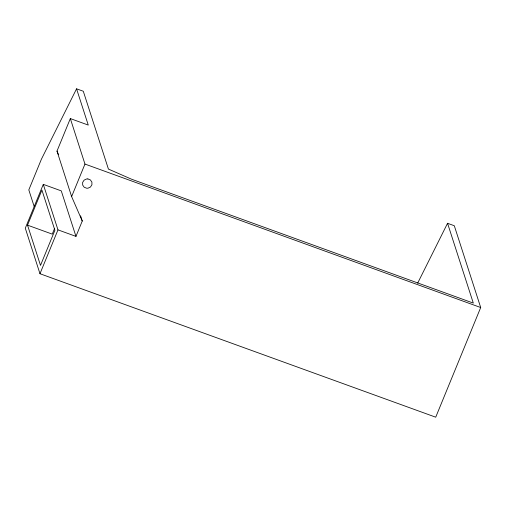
<?xml version="1.0" encoding="UTF-8"?>
<svg xmlns="http://www.w3.org/2000/svg" width="506" height="506" viewBox="0 0 506 506"><rect width="100%" height="100%" fill="white"/><g stroke="black" fill="none" stroke-linecap="round" stroke-linejoin="round"><path stroke-width="0.76" d="M43.288 184.361L57.975 229.863L75.963 236.384L61.277 190.882L43.288 184.361L25.3 228.225L39.98 273.727L435.723 417.191L480.7 307.521L454.299 225.739L447.551 223.291L417.671 283.126M75.963 236.384L82.257 221.033L71.624 196.581L56.995 151.092L70.328 118.575L88.265 125.077L76.558 88.809L83.3 91.251L108.423 169.074L131.547 179.2L473.306 303.094L447.551 223.291M27.526 225.157L41.916 190.066L54.901 230.293L40.512 265.391L27.526 225.157L52.257 234.126L54.654 228.276M39.98 273.727L57.975 229.863M71.624 196.581L84.964 164.064L70.328 118.575M76.558 88.809L41.41 159.194L28.81 189.902L34.123 206.347M84.964 164.064L480.7 307.521M56.995 151.092L58.551 154.684M80.574 215.809L82.257 221.033M87.861 178.922L86.596 178.966A4.864 4.662 -17.9 0 0 86.716 188.238L87.974 188.194A4.864 4.662 -17.9 0 0 87.861 178.922"/></g></svg>
